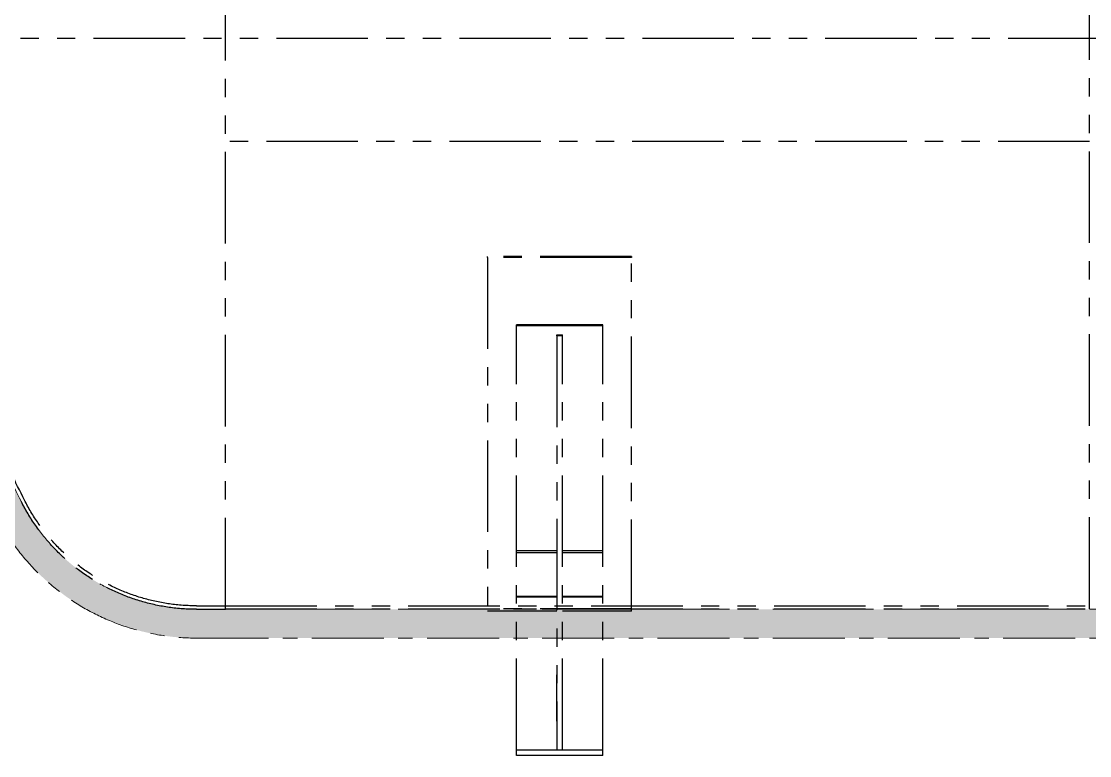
# Model space of a CAD drawing. Header units: millimetres. Extents: x -46397 to 283259, y -8690 to 23983.
# Drawn here: x -24186 to -22332, y 596 to 1870 of the extents above; entities that cross this region are included whole.
import ezdxf
from ezdxf.enums import TextEntityAlignment as Align

# ---------------------------------------------------------------- set-up
doc = ezdxf.new("R2010")
doc.units = ezdxf.units.MM
doc.linetypes.add('CENTER', pattern=[2, 1.25, -0.25, 0.25, -0.25])
doc.linetypes.add('PHANTOM', pattern=[63.50000000000001, 31.75, -6.35, 6.35, -6.35, 6.35, -6.35])
doc.layers.add('DUONGTAM', color=1, linetype='CENTER', lineweight=0)
doc.styles.add('Tahoma', font='tahoma.ttf')
doc.styles.add('Text_nameplate', font='arial.ttf', dxfattribs={"width": 0.9, "height": 2.5})

# ---------------------------------------------------------------- blocks, each defined once
blk = doc.blocks.new('BO-1')
at = {"color": 251, "linetype": 'PHANTOM', "ltscale": 5, "extrusion": (2.288475490443933e-17, 1, 0)}
for p, q in [((-3000.00000005489, -990.9999999990273), (-3000.00000005489, 990.9999999998595)), ((-1500.000000055035, -989.9999999991292), (-1500.000000055035, 989.9999999999613)), ((-2295.000000055035, -378.8565972545716), (-2545.000000055035, -378.8565972545716)), ((-2545.000000055035, -380.3873309809373), (-2545.000000055035, -378.8565972546371)), ((-2295.000000055035, -380.3873309809373), (-2545.000000055035, -380.3873309809373)), ((-2545.000000055035, -380.3873309809373), (-2545.000000055035, -993.999999996779)), ((-2295.000000055035, -378.8565972546371), (-2295.000000055035, -380.3873309809373)), ((-2295.000000055035, -993.999999996779), (-2295.000000055035, -380.3873309809373)), ((-2344.999999943451, -496.9999999987144), (-2495.000000055035, -496.9999999987144)), ((-2495.000000055035, -498.8694027034749), (-2495.000000055035, -496.9999999987144)), ((-2495.000000055035, -1234.999999999668), (-2495.000000055035, -498.8694027034749)), ((-2344.999999943451, -498.8694027034749), (-2495.000000055035, -498.8694027034749)), ((-2345.000000055035, -498.8694027034749), (-2345.000000055035, -496.9999999987144)), ((-2345.000000055035, -1234.999999999668), (-2345.000000055035, -498.8694027034749)), ((-2424.999999999243, -516.2324715921809), (-2424.999999999243, -514.6302622010357)), ((-2424.999999999243, -514.630262202149), (-2414.999999999243, -514.630262202149)), ((-2424.999999999243, -516.2324715921809), (-2424.999999999243, -1235.00000000081)), ((-2414.999999999243, -516.2324715921809), (-2424.999999999243, -516.2324715921809)), ((-2414.999999999243, -516.2324715921809), (-2414.999999999243, -514.6302622010357)), ((-2414.999999999243, -1235.00000000081), (-2414.999999999243, -516.2324715921809)), ((-2424.999999999243, -889.8241399257772), (-2495.000000055035, -889.8241399257772)), ((-2344.999999943451, -889.8241399257772), (-2414.999999999243, -889.8241399257772)), ((-2424.999999999243, -892.7860885982832), (-2495.000000055035, -892.7860885982832)), ((-2344.999999943451, -892.7860885982832), (-2414.999999999243, -892.7860885982832)), ((-2424.999999999243, -968.6624799144215), (-2495.000000055035, -968.6624799144215)), ((-2424.999999999243, -970.0242264984649), (-2495.000000055035, -970.0242264984649)), ((-2344.999999943451, -968.6624799144215), (-2414.999999999243, -968.6624799144215)), ((-2344.999999943451, -970.0242264984649), (-2414.999999999243, -970.0242264984649)), ((-3050.000000055094, -984.9999999991292), (-3000.000000055094, -984.9999999991292)), ((-3050.00000005489, -990.9999999990273), (-3000.00000005489, -990.9999999990273)), ((-3000.000000055094, -984.9999999991292), (-1500.000000055035, -984.9999999991292)), ((-3000.000000055094, -989.9999999991292), (-1500.000000055035, -989.9999999991292)), ((-2295.000000055035, -989.999999996779), (-2545.000000055035, -989.999999996779)), ((-2495.000000055035, -993.999999996779), (-2545.000000055035, -993.999999996779)), ((-2424.999999999243, -993.9954728234975), (-2495.000000055035, -993.9954728234975)), ((-2344.999999943451, -993.9954728234975), (-2414.999999999243, -993.9954728234975)), ((-2295.000000055035, -993.999999996779), (-2345.000000055035, -993.999999996779)), ((-2494.999999999243, -1234.999999999464), (-2344.999999999243, -1234.999999999464)), ((-2494.999999999243, -1244.999999999682), (-2494.999999999243, -1234.999999999464)), ((-2344.999999999243, -1244.999999999682), (-2344.999999999243, -1234.999999999464)), ((-2344.999999999243, -1244.999999999682), (-2494.999999999243, -1244.999999999682))]:
    blk.add_line(p, q, dxfattribs=at)
at = {"color": 251, "linetype": 'PHANTOM', "ltscale": 5}
for p, q in [((-3546.228937082749, -1.473381416872144e-10), (3546.228937082749, 1.473381416872144e-10)), ((-1500.000000055035, -178.8565893087457), (-3000.00000005489, -178.8565893087457)), ((-2424.999999999243, -1184.974972160041), (-2424.999999999243, -1105.025027839382))]:
    blk.add_line(p, q, dxfattribs=at)
at = {"color": 251, "linetype": 'PHANTOM', "ltscale": 5, "extrusion": (0, 0, -1)}
for centre, radius, start, end in [((1767.228937082255, -1.186890585813671e-10), 1773.000000000472, 333.1244059284169, 26.87559407158315), ((3050.00000005489, -650.0999999986548), 340.9000000000033, 270, 333.1244059284169), ((3050.00000005489, -650.099999998662), 334.8999999999948, 270, 333.1244058503012)]:
    blk.add_arc(centre, radius, start, end, dxfattribs=at)
at = {"color": 251, "linetype": 'PHANTOM', "ltscale": 5, "style": 'Tahoma'}
for tag, height, p in [('PROJECT_CODE', 2.4, (245.0000000000291, 77.98846827837906)), ('DESIGN_PRESSURE', 2.608695652173889, (320.0000000000291, 77.98846827837906)), ('SERIAL_NO.', 2.608695652173889, (245.0000000000291, 69.45190202651929)), ('YEAR', 2.608695652173889, (245.0000000000291, 60.91533577467408)), ('MAX_WORKING_PRESS', 2.608695652173889, (320.0000000000291, 69.45190202651929)), ('TEST_PRES.', 2.608695652173889, (320.0000000000291, 60.91533577465952)), ('VOLUME', 2.608695652173889, (245.0000000000291, 52.37876952282886)), ('MAX_WORKING_TEMP.', 2.608695652173889, (320.0000000000291, 52.37876952281431))]:
    blk.add_attdef(tag, text='', height=height, dxfattribs=at).set_placement(p, align=Align.MIDDLE_CENTER)
at = {"color": 251, "linetype": 'PHANTOM', "ltscale": 5, "style": 'Text_nameplate', "width": 0.9, "flags": 2}
blk.add_attdef('SPEC.', text='', height=2.5, dxfattribs=at).set_placement((282.5000000000291, 89.66567553442064), align=Align.MIDDLE_CENTER)

msp = doc.modelspace()

# ---------------------------------------------------------------- hatches: boundary and pattern name
h = msp.add_hatch()
h.set_pattern_fill('AR-HBONE', color=1, scale=0.3)
h.set_pattern_definition([(45, (-288320.135346978, -8674.705977216247), (0, 43.10522938113193), [91.44, -30.48]), (135, (-288298.582746978, -8653.153377216247), (4.263256414560601e-15, 43.10522938113193), [91.44, -30.48])])
edge = h.paths.add_edge_path()
edge.add_arc((-19064.28766186285, 1840.699129868432), 1828.999999561227, 333.1244059379014, 386.8755940621067)
edge.add_arc((-17781.51659938169, 2490.799129868048), 390.8999999998114, 26.87559406210184, 90)
edge.add_line((-17781.51659938169, 2881.699129867859), (-23881.51659927273, 2881.699129867869))
edge.add_arc((-23881.51659927279, 2490.799129868048), 390.8999999998214, 89.99999999999147, 153.1244059378998)
edge.add_arc((-22598.74553679139, 1840.699129868488), 1828.999999561403, 153.1244059378985, 206.8755940620974)
edge.add_arc((-23881.51659927273, 1190.599129869162), 390.8999999999629, 206.8755940621079, 270)
edge.add_line((-23881.51659927273, 799.6991298692155), (-17781.51659938169, 799.6991298692155))
edge.add_arc((-17781.51659938163, 1190.599129869126), 390.8999999999105, 269.9999999999915, 333.1244059378913)
edge = h.paths.add_edge_path(flags=16)
edge.add_arc((-22598.74553679139, 1840.699129868546), 1778.999999561409, 153.1244059379006, 206.8755940620994, ccw=False)
edge.add_arc((-23881.51659927267, 2490.799129867844), 340.900000000034, 90.00000000000978, 153.1244059378803, ccw=False)
edge.add_line((-23881.51659927273, 2831.699129867869), (-17781.51659938169, 2831.699129867869))
edge.add_arc((-17781.51659938169, 2490.799129867959), 340.8999999999105, 26.875594062111873, 90, ccw=False)
edge.add_arc((-19064.28766186285, 1840.699129868481), 1778.999999561233, -26.875594062100618, 26.875594062104824, ccw=False)
edge.add_arc((-17781.51659938158, 1190.599129868948), 340.8999999997508, 269.99999999998045, 333.1244059379093, ccw=False)
edge.add_line((-17781.51659938169, 849.6991298692155), (-23881.51659927273, 849.6991298692155))
edge.add_arc((-23881.51659927273, 1190.599129869168), 340.8999999999523, 206.8755940621121, 270, ccw=False)

# ---------------------------------------------------------------- linework, layer by layer
at = {"layer": 'DUONGTAM', "color": 5, "lineweight": 0, "ltscale": 100}
for points in [[(-17432.83764209319, 2667.507349099789, 0.2826152578026715), (-17781.51659938169, 2881.699129867869), (-23881.51659927273, 2881.699129867869, 0.2826152578026526), (-24230.19555656129, 2667.507349099791, 0.2389308369178756), (-24230.19555656135, 1013.890910637307, 0.2826152578026579), (-23881.51659927273, 799.6991298692155), (-17781.51659938169, 799.6991298692155, 0.2826152578027141), (-17432.83764209307, 1013.890910637283, 0.2389308369178803)], [(-17477.43715057214, 2644.904609366888, 0.282615257802695), (-17781.51659938169, 2831.699129867869), (-23881.51659927273, 2831.699129867869, 0.2826152578026758), (-24185.59604808234, 2644.904609366884, 0.2389308369178759), (-24185.59604808234, 1036.493650370208, 0.2826152578026813), (-23881.51659927273, 849.6991298692155), (-17781.51659938169, 849.6991298692155, 0.2826152578027004), (-17477.43715057208, 1036.49365037019, 0.2389308369178805)]]:
    msp.add_lwpolyline(points, format="xyb", close=True, dxfattribs=at)

# ---------------------------------------------------------------- block references
msp.add_blockref('BO-1', (-20831.51659927238, 1840.699129868123, -1.499105149169903))

doc.saveas('drawing.dxf')
